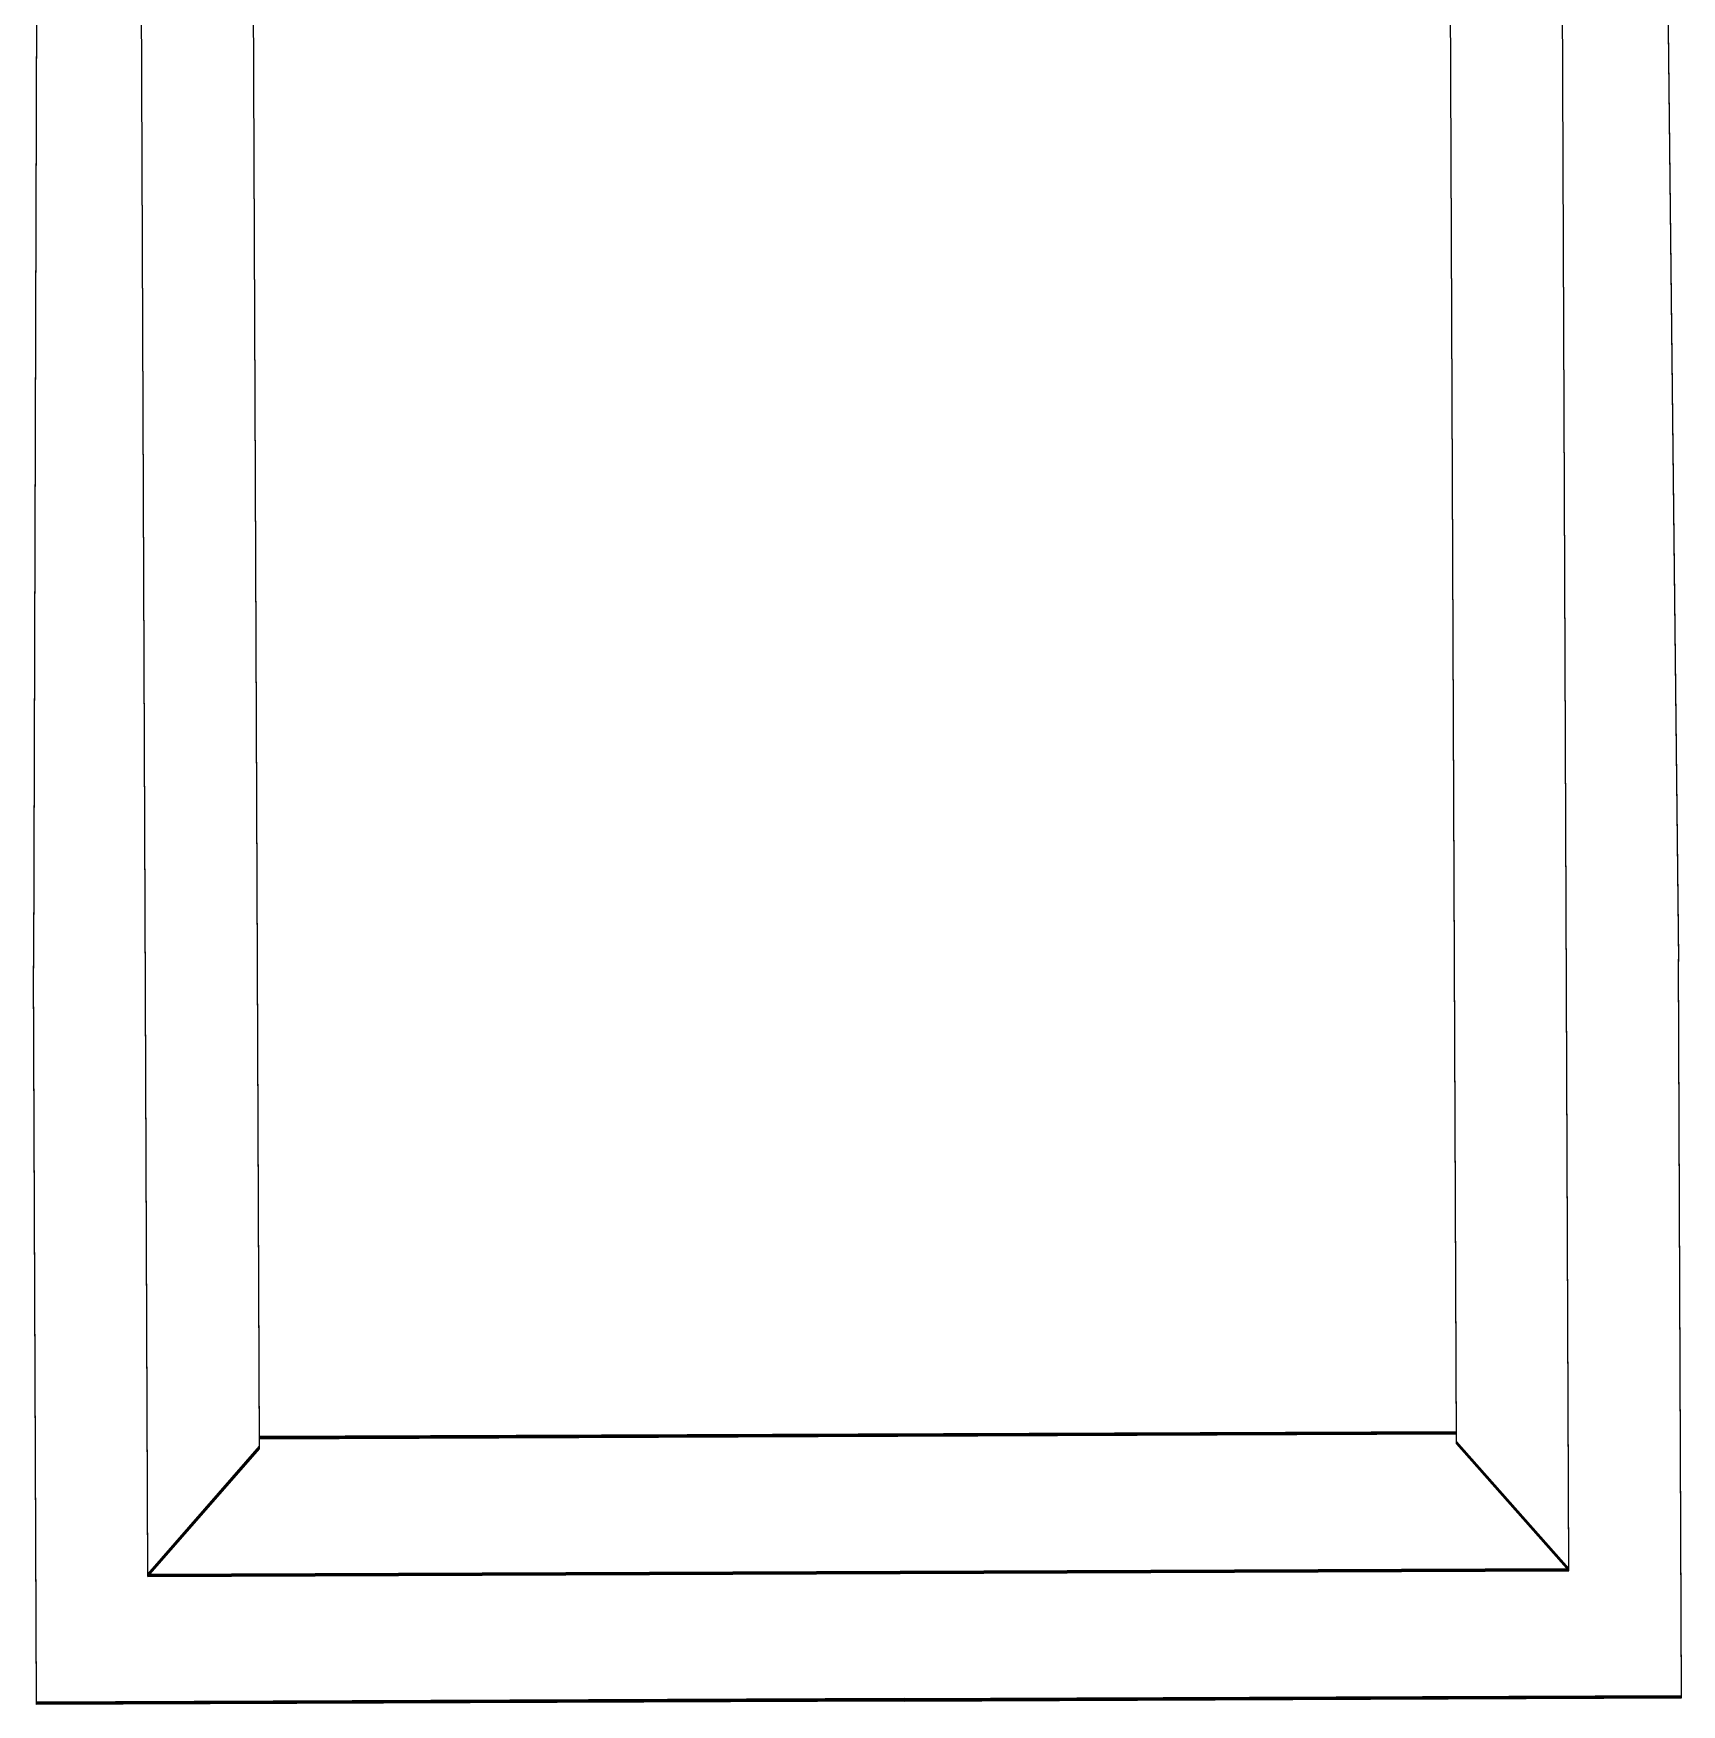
# Model space of a CAD drawing. Header units: inches. Extents: x -116118 to 73671, y 138219 to 302509.
# Drawn here: x -15797 to -13215, y 225925 to 228542 of the extents above; entities that cross this region are included whole.
import ezdxf

# ---------------------------------------------------------------- set-up
doc = ezdxf.new("R2010")
doc.units = ezdxf.units.IN
doc.header["$MEASUREMENT"] = 0
doc.linetypes.add('CONTINUA', pattern=[0])
doc.layers.get('0').update_dxf_attribs({"color": 250})
doc.layers.add('SIMBOLI', color=7, linetype='CONTINUA')
doc.layers.add('SIMBOLI_IB', color=2, linetype='Continuous')

# ---------------------------------------------------------------- blocks, each defined once
blk = doc.blocks.new('PCAR')
at = {"layer": 'SIMBOLI', "color": 26}
for p, q in [((0, 0), (0, -887.2)), ((1982.2, 0), (1982.2, -887.2))]:
    blk.add_line(p, q, dxfattribs=at)
at = {"layer": 'SIMBOLI_IB', "color": 26}
for p, q in [((1045.5, 0), (0, 0)), ((1045.5, 0), (1982.2, 0)), ((135, -153.6), (1847.2, -153.6)), ((135, -153.6), (270, -307.1)), ((135, -153.6), (135, -3716.1)), ((1847.2, -153.6), (1712.3, -307.1)), ((1847.2, -153.6), (1847.2, -3716.1)), ((270, -307.1), (270, -3716.1)), ((270, -319.2), (1712.3, -319.2)), ((1712.3, -307.1), (1712.3, -3716.1)), ((8.3, -2047.2), (0, -887.2)), ((1974, -2047.2), (1982.2, -887.2))]:
    blk.add_line(p, q, dxfattribs=at)
blk = doc.blocks.new('SETUP')
at = {"xscale": -1, "rotation": 0.2318548209162064}
for p in [(14824.3, -2840.7), (14824.3, -2841.7), (14824.3, -2842.7), (14824.3, -2843.7)]:
    blk.add_blockref('PCAR', p, dxfattribs=at)

msp = doc.modelspace()

# ---------------------------------------------------------------- block references
at = {"xscale": 1.3, "yscale": 1.3, "zscale": 1.3, "rotation": 180}
msp.add_blockref('SETUP', (3479.3, 222231.7), dxfattribs=at)

doc.saveas('drawing.dxf')
